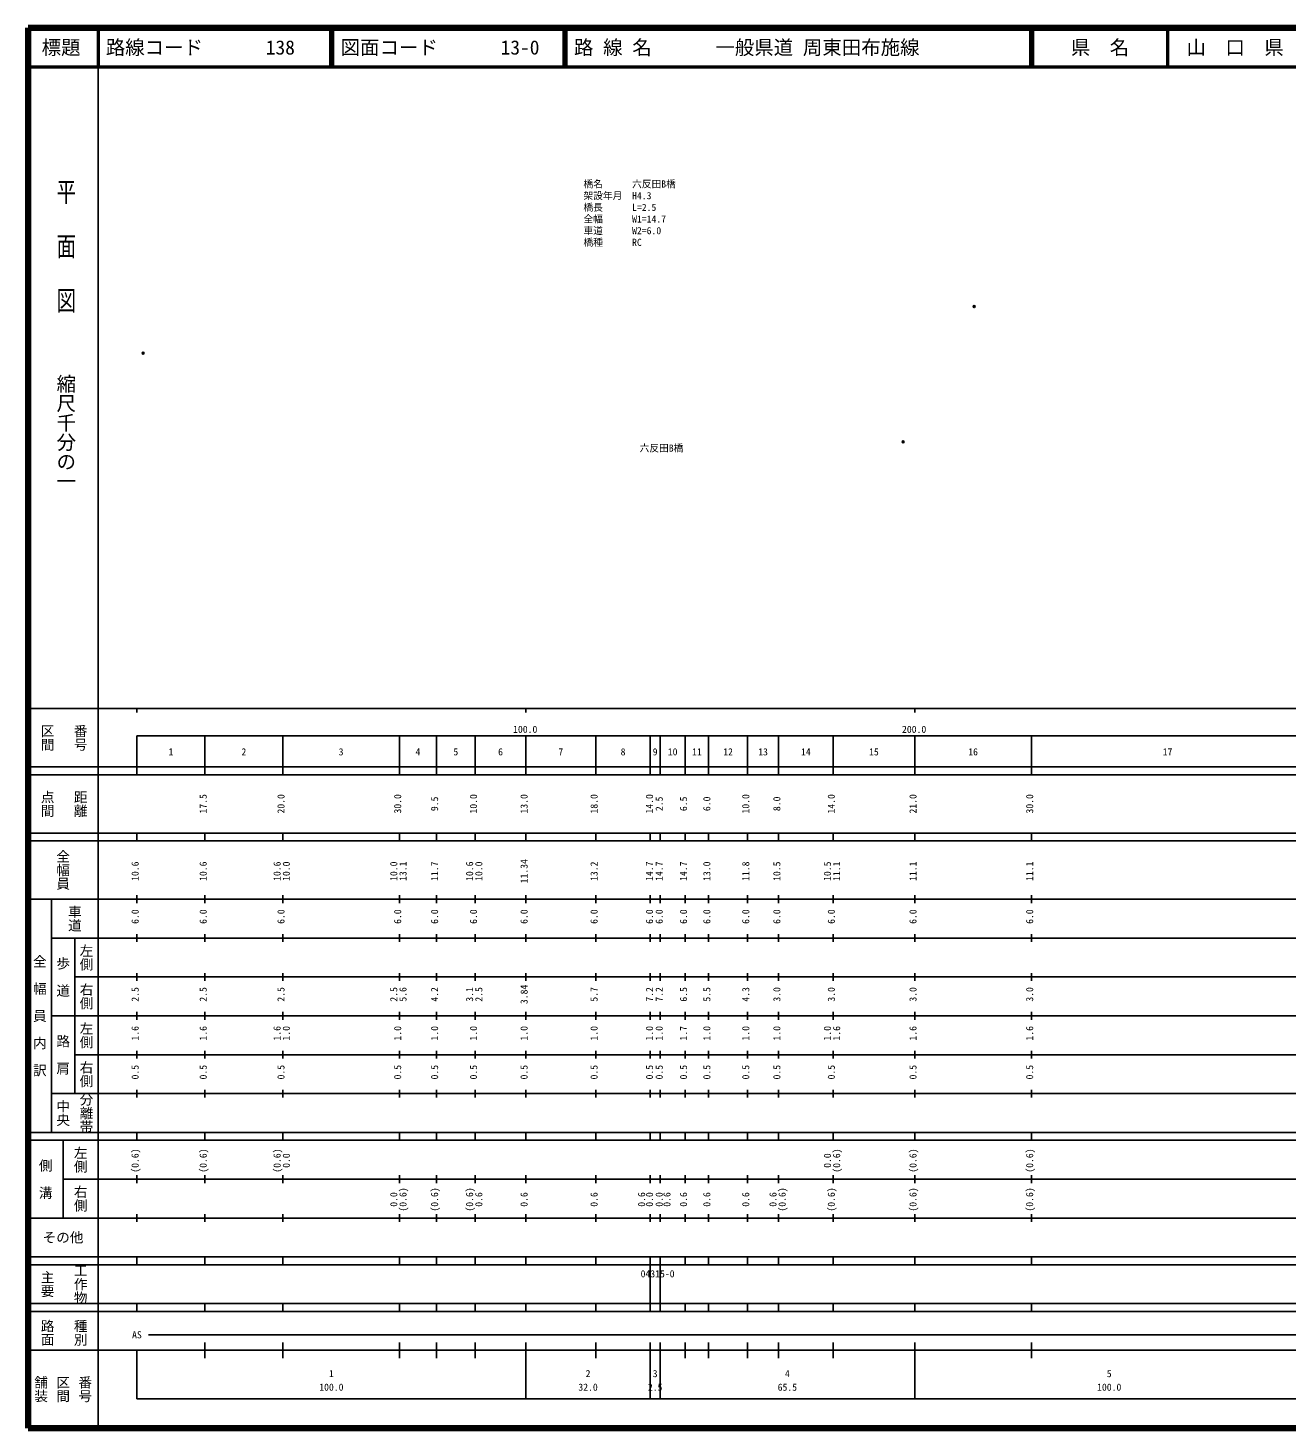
# Model space of a CAD drawing. Units: millimetres on the paper. Extents: x 40 to 680, y 20 to 380.
# Drawn here: x 40 to 363.7, y 20 to 380 of the extents above; entities that cross this region are included whole.
import ezdxf
from ezdxf.enums import TextEntityAlignment as Align

# ---------------------------------------------------------------- set-up
doc = ezdxf.new("R2010")
doc.units = ezdxf.units.MM
doc.header["$PDMODE"] = 32
doc.header["$PDSIZE"] = 0.5
for name, color, linetype in [('M-OTRS', 6, 'Continuous'), ('M-STR-HTXT', 7, 'Continuous'), ('M-STR-STR1', 1, 'Continuous'), ('M-TTL-TXT', 7, 'Continuous')]:
    doc.layers.add(name, color=color, linetype=linetype)
for name, color, linetype, lineweight in [('M-TTL', 2, 'Continuous', 140), ('M-TTL-BAND', 7, 'Continuous', 25), ('M-TTL-LINE', 7, 'Continuous', 50)]:
    doc.layers.add(name, color=color, linetype=linetype, lineweight=lineweight)
doc.styles.add('@ＭＳ ゴシック', font='')
doc.styles.add('ＭＳ ゴシック', font='')
doc.styles.get('@ＭＳ ゴシック').set_extended_font_data('@MS Gothic')
doc.styles.get('ＭＳ ゴシック').set_extended_font_data('MS Gothic')

msp = doc.modelspace()

# ---------------------------------------------------------------- linework, layer by layer
at = {"layer": 'M-OTRS'}
for p in [(283.275, 308.364), (69.603, 296.394), (265.004, 273.594)]:
    msp.add_point(p, dxfattribs=at)
at = {"layer": 'M-TTL'}
for p, q in [((40, 380), (40, 20)), ((680, 380), (40, 380)), ((40, 20), (680, 20))]:
    msp.add_line(p, q, dxfattribs=at)
at = {"layer": 'M-TTL-BAND'}
for p, q in [((58, 370), (58, 20)), ((40, 205), (579, 205)), ((68, 205), (68, 204)), ((168, 205), (168, 204)), ((268, 205), (268, 204)), ((68, 198), (579, 198)), ((68, 198), (68, 188)), ((85.5, 188), (85.5, 198)), ((105.5, 188), (105.5, 198)), ((135.5, 188), (135.5, 198)), ((145, 188), (145, 198)), ((155, 188), (155, 198)), ((168, 188), (168, 198)), ((186, 188), (186, 198)), ((200, 188), (200, 198)), ((202.5, 188), (202.5, 198)), ((209, 188), (209, 198)), ((215, 188), (215, 198)), ((225, 188), (225, 198)), ((233, 188), (233, 198)), ((247, 188), (247, 198)), ((268, 188), (268, 198)), ((298, 188), (298, 198)), ((40, 190), (579, 190)), ((40, 188), (579, 188)), ((40, 173), (579, 173)), ((68, 171), (68, 173)), ((85.5, 171), (85.5, 173)), ((105.5, 171), (105.5, 173)), ((135.5, 171), (135.5, 173)), ((145, 171), (145, 173)), ((155, 171), (155, 173)), ((168, 171), (168, 173)), ((186, 171), (186, 173)), ((200, 171), (200, 173)), ((202.5, 171), (202.5, 173)), ((209, 171), (209, 173)), ((215, 171), (215, 173)), ((225, 171), (225, 173)), ((233, 171), (233, 173)), ((247, 171), (247, 173)), ((268, 171), (268, 173)), ((298, 171), (298, 173)), ((40, 171), (579, 171)), ((40, 156), (579, 156)), ((46, 96), (46, 156)), ((68, 155), (68, 157)), ((85.5, 155), (85.5, 157)), ((105.5, 155), (105.5, 157)), ((135.5, 155), (135.5, 157)), ((145, 155), (145, 157)), ((155, 155), (155, 157)), ((168, 155), (168, 157)), ((186, 155), (186, 157)), ((200, 155), (200, 157)), ((202.5, 155), (202.5, 157)), ((209, 155), (209, 157)), ((215, 155), (215, 157)), ((225, 155), (225, 157)), ((233, 155), (233, 157)), ((247, 155), (247, 157)), ((268, 155), (268, 157)), ((298, 155), (298, 157)), ((46, 146), (579, 146)), ((52, 146), (52, 106)), ((68, 145), (68, 147)), ((85.5, 145), (85.5, 147)), ((105.5, 145), (105.5, 147)), ((135.5, 145), (135.5, 147)), ((145, 145), (145, 147)), ((155, 145), (155, 147)), ((168, 145), (168, 147)), ((186, 145), (186, 147)), ((200, 145), (200, 147)), ((202.5, 145), (202.5, 147)), ((209, 145), (209, 147)), ((215, 145), (215, 147)), ((225, 145), (225, 147)), ((233, 145), (233, 147)), ((247, 145), (247, 147)), ((268, 145), (268, 147)), ((298, 145), (298, 147)), ((68, 135), (68, 137)), ((85.5, 135), (85.5, 137)), ((105.5, 135), (105.5, 137)), ((135.5, 135), (135.5, 137)), ((145, 135), (145, 137)), ((155, 135), (155, 137)), ((168, 135), (168, 137)), ((186, 135), (186, 137)), ((200, 135), (200, 137)), ((202.5, 135), (202.5, 137)), ((209, 135), (209, 137)), ((215, 135), (215, 137)), ((225, 135), (225, 137)), ((233, 135), (233, 137)), ((247, 135), (247, 137)), ((268, 135), (268, 137)), ((298, 135), (298, 137)), ((52, 136), (579, 136)), ((46, 126), (579, 126)), ((68, 125), (68, 127)), ((85.5, 125), (85.5, 127)), ((105.5, 125), (105.5, 127)), ((135.5, 125), (135.5, 127)), ((145, 125), (145, 127)), ((155, 125), (155, 127)), ((168, 125), (168, 127)), ((186, 125), (186, 127)), ((200, 125), (200, 127)), ((202.5, 125), (202.5, 127)), ((209, 125), (209, 127)), ((215, 125), (215, 127)), ((225, 125), (225, 127)), ((233, 125), (233, 127)), ((247, 125), (247, 127)), ((268, 125), (268, 127)), ((298, 125), (298, 127)), ((52, 116), (579, 116)), ((68, 115), (68, 117)), ((85.5, 115), (85.5, 117)), ((105.5, 115), (105.5, 117)), ((135.5, 115), (135.5, 117)), ((145, 115), (145, 117)), ((155, 115), (155, 117)), ((168, 115), (168, 117)), ((186, 115), (186, 117)), ((200, 115), (200, 117)), ((202.5, 115), (202.5, 117)), ((209, 115), (209, 117)), ((215, 115), (215, 117)), ((225, 115), (225, 117)), ((233, 115), (233, 117)), ((247, 115), (247, 117)), ((268, 115), (268, 117)), ((298, 115), (298, 117)), ((46, 106), (579, 106)), ((68, 105), (68, 107)), ((85.5, 105), (85.5, 107)), ((105.5, 105), (105.5, 107)), ((135.5, 105), (135.5, 107)), ((145, 105), (145, 107)), ((155, 105), (155, 107)), ((168, 105), (168, 107)), ((186, 105), (186, 107)), ((200, 105), (200, 107)), ((202.5, 105), (202.5, 107)), ((209, 105), (209, 107)), ((215, 105), (215, 107)), ((225, 105), (225, 107)), ((233, 105), (233, 107)), ((247, 105), (247, 107)), ((268, 105), (268, 107)), ((298, 105), (298, 107)), ((40, 96), (579, 96)), ((40, 94), (579, 94)), ((49, 94), (49, 74)), ((68, 94), (68, 96)), ((85.5, 94), (85.5, 96)), ((105.5, 94), (105.5, 96)), ((135.5, 94), (135.5, 96)), ((145, 94), (145, 96)), ((155, 94), (155, 96)), ((168, 94), (168, 96)), ((186, 94), (186, 96)), ((200, 94), (200, 96)), ((202.5, 94), (202.5, 96)), ((209, 94), (209, 96)), ((215, 94), (215, 96)), ((225, 94), (225, 96)), ((233, 94), (233, 96)), ((247, 94), (247, 96)), ((268, 94), (268, 96)), ((298, 94), (298, 96)), ((49, 84), (579, 84)), ((68, 83), (68, 85)), ((85.5, 83), (85.5, 85)), ((105.5, 83), (105.5, 85)), ((135.5, 83), (135.5, 85)), ((145, 83), (145, 85)), ((155, 83), (155, 85)), ((168, 83), (168, 85)), ((186, 83), (186, 85)), ((200, 83), (200, 85)), ((202.5, 83), (202.5, 85)), ((209, 83), (209, 85)), ((215, 83), (215, 85)), ((225, 83), (225, 85)), ((233, 83), (233, 85)), ((247, 83), (247, 85)), ((268, 83), (268, 85)), ((298, 83), (298, 85)), ((40, 74), (579, 74)), ((68, 73), (68, 75)), ((85.5, 73), (85.5, 75)), ((105.5, 73), (105.5, 75)), ((135.5, 73), (135.5, 75)), ((145, 73), (145, 75)), ((155, 73), (155, 75)), ((168, 73), (168, 75)), ((186, 73), (186, 75)), ((200, 73), (200, 75)), ((202.5, 73), (202.5, 75)), ((209, 73), (209, 75)), ((215, 73), (215, 75)), ((225, 73), (225, 75)), ((233, 73), (233, 75)), ((247, 73), (247, 75)), ((268, 73), (268, 75)), ((298, 73), (298, 75)), ((40, 64), (579, 64)), ((40, 62), (579, 62)), ((68, 62), (68, 64)), ((85.5, 62), (85.5, 64)), ((105.5, 62), (105.5, 64)), ((135.5, 62), (135.5, 64)), ((145, 62), (145, 64)), ((155, 62), (155, 64)), ((168, 62), (168, 64)), ((186, 62), (186, 64)), ((200, 62), (200, 64)), ((200, 52), (200, 62)), ((202.5, 62), (202.5, 64)), ((202.5, 52), (202.5, 62)), ((209, 62), (209, 64)), ((215, 62), (215, 64)), ((225, 62), (225, 64)), ((233, 62), (233, 64)), ((247, 62), (247, 64)), ((268, 62), (268, 64)), ((298, 62), (298, 64)), ((40, 52), (579, 52)), ((68, 50), (68, 52)), ((85.5, 50), (85.5, 52)), ((105.5, 50), (105.5, 52)), ((135.5, 50), (135.5, 52)), ((145, 50), (145, 52)), ((155, 50), (155, 52)), ((168, 50), (168, 52)), ((186, 50), (186, 52)), ((200, 50), (200, 52)), ((202.5, 50), (202.5, 52)), ((209, 50), (209, 52)), ((215, 50), (215, 52)), ((225, 50), (225, 52)), ((233, 50), (233, 52)), ((247, 50), (247, 52)), ((268, 50), (268, 52)), ((298, 50), (298, 52)), ((40, 50), (579, 50)), ((71, 44), (557, 44)), ((40, 40), (579, 40)), ((68, 40), (68, 27.5)), ((85.5, 38), (85.5, 42)), ((105.5, 38), (105.5, 42)), ((135.5, 38), (135.5, 42)), ((145, 38), (145, 42)), ((155, 38), (155, 42)), ((168, 27.5), (168, 42)), ((186, 38), (186, 42)), ((200, 38), (200, 42)), ((200, 27.5), (200, 42)), ((202.5, 38), (202.5, 42)), ((202.5, 27.5), (202.5, 42)), ((209, 38), (209, 42)), ((215, 38), (215, 42)), ((225, 38), (225, 42)), ((233, 38), (233, 42)), ((247, 38), (247, 42)), ((268, 27.5), (268, 42)), ((298, 38), (298, 42)), ((68, 27.5), (579, 27.5))]:
    msp.add_line(p, q, dxfattribs=at)
at = {"layer": 'M-TTL-LINE'}
for p, q in [((58, 380), (58, 370)), ((117.75, 380), (117.75, 370)), ((118.25, 380), (118.25, 370)), ((177.75, 380), (177.75, 370)), ((178.25, 380), (178.25, 370)), ((297.75, 380), (297.75, 370)), ((298.25, 380), (298.25, 370)), ((333, 380), (333, 370)), ((40, 370), (680, 370))]:
    msp.add_line(p, q, dxfattribs=at)

# ---------------------------------------------------------------- texts
at = {"layer": 'M-STR-HTXT', "style": 'ＭＳ ゴシック'}
for s, p in [('橋名\u3000\u3000\u3000六反田B橋', (182.818, 338.423)), ('橋長\u3000\u3000\u3000L=2.5', (182.818, 332.423)), ('架設年月\u3000H4.3', (182.818, 335.423)), ('全幅\u3000\u3000\u3000W1=14.7', (182.818, 329.423)), ('車道\u3000\u3000\u3000W2=6.0', (182.818, 326.423)), ('橋種\u3000\u3000\u3000RC', (182.818, 323.423))]:
    msp.add_text(s, height=1.833, dxfattribs=at).set_placement(p, align=Align.BOTTOM_LEFT)
at = {"layer": 'M-STR-STR1', "style": 'ＭＳ ゴシック'}
msp.add_text('六反田B橋', height=1.833, dxfattribs=at).set_placement((197.259, 270.514), align=Align.BOTTOM_LEFT)
at = {"layer": 'M-TTL-BAND', "style": '@ＭＳ ゴシック', "width": 1.4}
msp.add_text('平  面  図', height=3.666, rotation=270, dxfattribs=at).set_placement((49.777, 306.475), align=Align.MIDDLE_RIGHT)
at = {"layer": 'M-TTL-BAND', "style": '@ＭＳ ゴシック'}
msp.add_text('縮尺千分の一', height=3.666, rotation=270, dxfattribs=at).set_placement((49.777, 261.03), align=Align.MIDDLE_RIGHT)
for s, p in [('区間', (45, 197.5)), ('番号', (53.5, 197.5)), ('点間', (45, 180.5)), ('距離', (53.5, 180.5)), ('全幅員', (49, 163.5)), ('車道', (52, 151)), ('左側', (55, 141)), ('全\u3000幅\u3000員\u3000内\u3000訳', (43, 126)), ('歩\u3000道', (49, 136)), ('右側', (55, 131)), ('左側', (55, 121)), ('路\u3000肩', (49, 116)), ('右側', (55, 111)), ('分離帯', (55, 101)), ('中央', (49, 101)), ('左側', (53.5, 89)), ('側\u3000溝', (44.5, 84)), ('右側', (53.5, 79)), ('工作物', (53.5, 57)), ('主要', (45, 57)), ('路面', (45, 44.5)), ('種別', (53.5, 44.5)), ('舗装', (43.333, 30)), ('区間', (49, 30)), ('番号', (54.667, 30))]:
    msp.add_text(s, height=2.566, rotation=270, dxfattribs=at).set_placement(p, align=Align.MIDDLE_CENTER)
at = {"layer": 'M-TTL-BAND', "style": 'ＭＳ ゴシック'}
for s, p in [('100.0', (167.844, 198.195)), ('200.0', (267.844, 198.195)), ('1', (76.75, 192.405)), ('2', (95.5, 192.405)), ('3', (120.5, 192.405)), ('4', (140.25, 192.405)), ('5', (150, 192.405)), ('6', (161.5, 192.405)), ('7', (177, 192.405)), ('8', (193, 192.405)), ('9', (201.25, 192.405)), ('10', (205.75, 192.405)), ('11', (212, 192.405)), ('12', (220, 192.405)), ('13', (229, 192.405)), ('14', (240, 192.405)), ('15', (257.5, 192.405)), ('16', (283, 192.405)), ('17', (333, 192.405)), ('AS', (68, 42.5)), ('1', (118, 32.523)), ('2', (184, 32.523)), ('3', (201.25, 32.523)), ('4', (235.25, 32.523)), ('5', (318, 32.523)), ('100.0', (118, 29.033)), ('32.0', (184, 29.033)), ('2.5', (201.25, 29.033)), ('65.5', (235.25, 29.033)), ('100.0', (318, 29.033))]:
    msp.add_text(s, height=1.833, dxfattribs=at).set_placement(p, align=Align.BOTTOM_CENTER)
for s, p in [('17.5', (86.5, 180.5)), ('20.0', (106.5, 180.5)), ('30.0', (136.5, 180.5)), ('9.5', (146, 180.5)), ('10.0', (156, 180.5)), ('13.0', (169, 180.5)), ('18.0', (187, 180.5)), ('14.0', (201.25, 180.5)), ('2.5', (203.75, 180.5)), ('6.5', (210, 180.5)), ('6.0', (216, 180.5)), ('10.0', (226, 180.5)), ('8.0', (234, 180.5)), ('14.0', (248, 180.5)), ('21.0', (269, 180.5)), ('30.0', (299, 180.5)), ('11.34', (169, 163.174)), ('10.6', (69, 163.174)), ('10.6', (86.5, 163.174)), ('10.6', (105.5, 163.174)), ('10.0', (107.87, 163.174)), ('10.0', (135.5, 163.174)), ('13.1', (137.87, 163.174)), ('11.7', (146, 163.174)), ('10.6', (155, 163.174)), ('10.0', (157.37, 163.174)), ('13.2', (187, 163.174)), ('14.7', (201.25, 163.174)), ('14.7', (203.75, 163.174)), ('14.7', (210, 163.174)), ('13.0', (216, 163.174)), ('11.8', (226, 163.174)), ('10.5', (234, 163.174)), ('10.5', (247, 163.174)), ('11.1', (249.37, 163.174)), ('11.1', (269, 163.174)), ('11.1', (299, 163.174)), ('6.0', (69, 151.5)), ('6.0', (86.5, 151.5)), ('6.0', (106.5, 151.5)), ('6.0', (136.5, 151.5)), ('6.0', (146, 151.5)), ('6.0', (156, 151.5)), ('6.0', (169, 151.5)), ('6.0', (187, 151.5)), ('6.0', (201.25, 151.5)), ('6.0', (203.75, 151.5)), ('6.0', (210, 151.5)), ('6.0', (216, 151.5)), ('6.0', (226, 151.5)), ('6.0', (234, 151.5)), ('6.0', (248, 151.5)), ('6.0', (269, 151.5)), ('6.0', (299, 151.5)), ('2.5', (69, 131.5)), ('2.5', (86.5, 131.5)), ('2.5', (106.5, 131.5)), ('2.5', (135.5, 131.5)), ('5.6', (137.87, 131.5)), ('4.2', (146, 131.5)), ('3.1', (155, 131.5)), ('2.5', (157.37, 131.5)), ('3.84', (169, 131.5)), ('5.7', (187, 131.5)), ('7.2', (201.25, 131.5)), ('7.2', (203.75, 131.5)), ('6.5', (210, 131.5)), ('5.5', (216, 131.5)), ('4.3', (226, 131.5)), ('3.0', (234, 131.5)), ('3.0', (248, 131.5)), ('3.0', (269, 131.5)), ('3.0', (299, 131.5)), ('1.6', (69, 121.5)), ('1.6', (86.5, 121.5)), ('1.6', (105.5, 121.5)), ('1.0', (107.87, 121.5)), ('1.0', (136.5, 121.5)), ('1.0', (146, 121.5)), ('1.0', (156, 121.5)), ('1.0', (169, 121.5)), ('1.0', (187, 121.5)), ('1.0', (201.25, 121.5)), ('1.0', (203.75, 121.5)), ('1.7', (210, 121.5)), ('1.0', (216, 121.5)), ('1.0', (226, 121.5)), ('1.0', (234, 121.5)), ('1.0', (247, 121.5)), ('1.6', (249.37, 121.5)), ('1.6', (269, 121.5)), ('1.6', (299, 121.5)), ('0.5', (69, 111.5)), ('0.5', (86.5, 111.5)), ('0.5', (106.5, 111.5)), ('0.5', (136.5, 111.5)), ('0.5', (146, 111.5)), ('0.5', (156, 111.5)), ('0.5', (169, 111.5)), ('0.5', (187, 111.5)), ('0.5', (201.25, 111.5)), ('0.5', (203.75, 111.5)), ('0.5', (210, 111.5)), ('0.5', (216, 111.5)), ('0.5', (226, 111.5)), ('0.5', (234, 111.5)), ('0.5', (248, 111.5)), ('0.5', (269, 111.5)), ('0.5', (299, 111.5)), ('(0.6)', (69, 88.764)), ('(0.6)', (86.5, 88.764)), ('(0.6)', (105.5, 88.764)), ('0.0', (107.87, 88.764)), ('0.0', (247, 88.764)), ('(0.6)', (249.37, 88.764)), ('(0.6)', (269, 88.764)), ('(0.6)', (299, 88.764)), ('0.0', (135.5, 78.764)), ('(0.6)', (137.87, 78.764)), ('(0.6)', (146, 78.764)), ('(0.6)', (155, 78.764)), ('0.6', (157.37, 78.764)), ('0.6', (169, 78.764)), ('0.6', (187, 78.764)), ('0.6', (199.225, 78.764)), ('0.0', (201.25, 78.764)), ('0.0', (203.75, 78.764)), ('0.6', (205.741, 78.764)), ('0.6', (210, 78.764)), ('0.6', (216, 78.764)), ('0.6', (226, 78.764)), ('0.6', (233, 78.764)), ('(0.6)', (235.37, 78.764)), ('(0.6)', (248, 78.764)), ('(0.6)', (269, 78.764)), ('(0.6)', (299, 78.764))]:
    msp.add_text(s, height=1.833, rotation=90, dxfattribs=at).set_placement(p, align=Align.BOTTOM_CENTER)
for s, height, p in [('その他', 2.566, (49, 69)), ('04315-0', 1.833, (201.875, 59.655))]:
    msp.add_text(s, height=height, dxfattribs=at).set_placement(p, align=Align.MIDDLE_CENTER)
at = {"layer": 'M-TTL-TXT', "style": 'ＭＳ ゴシック'}
for s, p in [('標題', (48.5, 375)), ('県\u3000名', (315.625, 375)), ('山\u3000口\u3000県', (350.375, 375))]:
    msp.add_text(s, height=3.666, dxfattribs=at).set_placement(p, align=Align.MIDDLE_CENTER)
for s, p in [('路線コード', (60, 375)), ('138', (101.142, 375)), ('図面コード', (120.38, 375)), ('13-0', (161.521, 375)), ('路 線 名', (180.38, 375)), ('一般県道 周東田布施線', (216.734, 375))]:
    msp.add_text(s, height=3.666, dxfattribs=at).set_placement(p, align=Align.MIDDLE_LEFT)

doc.saveas('drawing.dxf')
